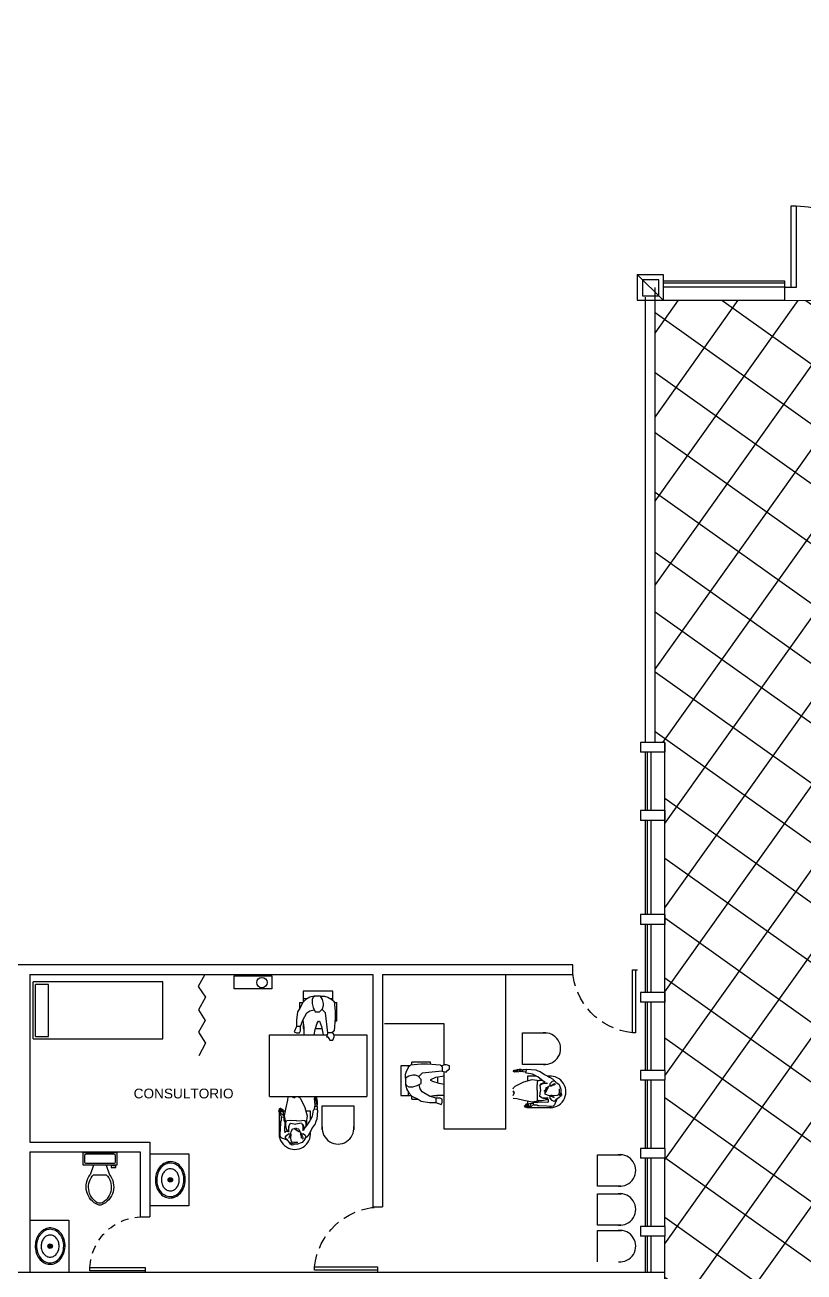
# Model space of a CAD drawing. Header units: millimetres. Extents: x -1615 to -538, y 177 to 397.
# Drawn here: x -788.5 to -776.51, y 246.13 to 265.32 of the extents above; entities that cross this region are included whole.
import ezdxf

# ---------------------------------------------------------------- set-up
doc = ezdxf.new("R2010")
doc.units = ezdxf.units.MM
doc.linetypes.add('HIDDEN2', pattern=[0.1875, 0.125, -0.0625])
doc.linetypes.add('OCULTA2', pattern=[0.3, 0.2, -0.1])
for name, color, linetype in [('AUX', 8, 'Continuous'), ('MOB', 7, 'Continuous'), ('MUEB', 251, 'Continuous'), ('MUEBLES', 9, 'Continuous'), ('MUROS', 1, 'Continuous'), ('VENT', 4, 'Continuous'), ('VENTANAS', 4, 'Continuous')]:
    doc.layers.add(name, color=color, linetype=linetype)
doc.layers.add('nom-esp', color=7, linetype='Continuous', lineweight=20)
doc.styles.get("Standard").update_dxf_attribs({"font": 'stylu.ttf'})

# ---------------------------------------------------------------- blocks, each defined once
blk = doc.blocks.new('A$C31F15ED4')
at = {"layer": 'VENT'}
blk.add_line((0, 0.03), (0, 0), dxfattribs=at)
blk.add_lwpolyline([(0, 0.03), (0.97, 0.03), (0.97, 0.08), (0, 0.08)], close=True, dxfattribs=at)
at = {"layer": 'VENT', "linetype": 'OCULTA2'}
blk.add_arc((-0.051, -0.025), 1.026, 5.8587, 87.1721, dxfattribs=at)
blk = doc.blocks.new('Sink - Oval top')
for p, q in [((-1, 0), (1, 0)), ((0, 1), (0, -1))]:
    blk.add_line(p, q)
at = {"linetype": 'Continuous'}
for points in [[(-12.23, 0.39, 0.117634), (-11.46, -3.36, 0.104469), (-8.88, -6.8, 0.090016), (-5.08, -9.07, 0.08192), (-0.32, -10.02, 0.08192), (4.49, -9.38, 0.090016), (8.42, -7.36, 0.104469), (11.22, -4.09, 0.117634), (12.23, -0.39, 0.117634), (11.46, 3.36, 0.104469), (8.88, 6.8, 0.090016), (5.08, 9.07, 0.08192), (0.32, 10.02, 0.08192), (-4.49, 9.38, 0.090016), (-8.42, 7.36, 0.104469), (-11.22, 4.09, 0.117634)], [(-11.29, 0.16, 0.118622), (-10.52, -3.25, 0.104678), (-8.07, -6.36, 0.089562), (-4.54, -8.37, 0.081185), (-0.13, -9.15, 0.081185), (4.3, -8.49, 0.089562), (7.89, -6.58, 0.104678), (10.42, -3.55, 0.118622), (11.29, -0.16, 0.118622), (10.52, 3.25, 0.104678), (8.07, 6.36, 0.089562), (4.54, 8.37, 0.081185), (0.13, 9.15, 0.081185), (-4.3, 8.49, 0.089562), (-7.89, 6.58, 0.104678), (-10.42, 3.55, 0.118622)], [(-7.42, 0.08, 0.118283), (-6.91, -2.17, 0.104607), (-5.29, -4.21, 0.089718), (-2.97, -5.53, 0.081436), (-0.07, -6.04, 0.081436), (2.84, -5.59, 0.089718), (5.2, -4.33, 0.104607), (6.86, -2.32, 0.118283), (7.42, -0.08, 0.118283), (6.91, 2.17, 0.104607), (5.29, 4.21, 0.089718), (2.97, 5.53, 0.081436), (0.07, 6.04, 0.081436), (-2.84, 5.59, 0.089718), (-5.2, 4.33, 0.104607), (-6.86, 2.32, 0.118283)]]:
    blk.add_lwpolyline(points, format="xyb", close=True, dxfattribs=at)
for radius in [1.5, 1]:
    blk.add_circle((0, 0), radius)
blk = doc.blocks.new('Toilet - top')
for p, q in [((9.5, -6), (9.5, -2)), ((-10, -8.5), (-8, -8.5)), ((-10, -9.5), (-10, -8.5)), ((-7, -9.5), (-10, -9.5)), ((-8, -8.5), (-8, -8)), ((-7, -8), (-7, -9.5)), ((-4, -8), (-6, -14)), ((4, -14), (-4, -14)), ((4, -8), (6, -14))]:
    blk.add_line(p, q)
blk.add_lwpolyline([(10.5, -8), (10.5, 0), (-10.5, 0), (-10.5, -8)], close=True)
for points in [[(-9.5, -2), (-9.5, -6)], [(8.5, -1), (-8.5, -1)], [(-8.5, -7), (8.5, -7)]]:
    blk.add_lwpolyline(points)
for centre, radius, start, end in [((-8.62, -1.88), 0.884, 81.8699, 188.1301), ((-8.62, -6.12), 0.884, 171.8699, 278.1301), ((8.62, -1.88), 0.884, 351.8699, 98.1301), ((8.62, -6.12), 0.884, 261.8699, 8.1301), ((3.52, -21.58), 12.17, 141.46911, 247.97143), ((4.2, -21.82), 11.33, 136.36773, 238.94682), ((-3.52, -21.58), 12.17, 292.02843, 38.53071), ((-4.2, -21.82), 11.33, 301.05301, 43.63209), ((0, -27.88), 4, 245.73182, 294.26817), ((0, -29), 4, 254.86053, 285.13947)]:
    blk.add_arc(centre, radius, start, end)
blk = doc.blocks.new('A$C3FDD2C79')
at = {"layer": 'VENT'}
blk.add_line((0, 0.02), (0, 0), dxfattribs=at)
blk.add_lwpolyline([(0, 0.02), (0.85, 0.02), (0.85, 0.07), (0, 0.07)], close=True, dxfattribs=at)
at = {"layer": 'VENT', "linetype": 'HIDDEN2'}
blk.add_arc((0.035, 0.036), 0.815, 2.3785, 92.4407, dxfattribs=at)

msp = doc.modelspace()

# ---------------------------------------------------------------- hatches: boundary and pattern name
at = {"layer": 'AUX'}
h = msp.add_hatch(dxfattribs=at)
h.set_pattern_fill('ANSI37', color=256, scale=6, angle=9.5487, style=0)
h.set_pattern_definition([(54.54865, (-1265.6691, 29.3577), (-0.6109562, 0.4350086), []), (144.54865, (-1265.6691, 29.3577), (-0.4350086, -0.6109562), [])])
h.paths.add_polyline_path([(-772.297, 257.78), (-772.297, 261.08), (-773.955, 261.08), (-776.808, 261.081), (-778.672, 261.081), (-778.797, 261.081), (-778.797, 254.28), (-778.647, 254.28), (-778.647, 254.13), (-778.647, 253.23), (-778.647, 253.08), (-778.647, 251.63), (-778.647, 251.48), (-778.647, 249.23), (-778.647, 249.08), (-778.647, 248.03), (-778.647, 247.88), (-778.647, 246.83), (-778.647, 246.68), (-778.647, 246.13), (-778.647, 245.98), (-778.797, 245.98), (-778.797, 241.928, -0.496821), (-785.148, 237.114), (-769.626, 232.757, 0.496821), (-767.086, 234.683), (-767.086, 253.205), (-767.718, 253.205, -0.414428)])
h.paths.add_polyline_path([(-775.605, 246.401), (-769.467, 246.401), (-769.467, 247.352), (-775.605, 247.352)], flags=24)
at = {"layer": 'MOB'}
h = msp.add_hatch(dxfattribs=at)
h.set_pattern_fill('AR-SAND', color=3, scale=0.03, style=0)
h.set_pattern_definition([(37.5, (-1402.8785, 253.7085), (-0.048001, 1.4682397), [0, -1.15824, 0, -1.2954, 0, -1.23825]), (7.5, (-1402.8785, 253.7085), (1.34857, 2.1504753), [0, -0.62484, 0, -1.04394, 0, -0.40005]), (327.5, (-1403.8158, 253.7085), (2.372977, 0.0043116), [0, -0.381, 0, -1.3716, 0, -1.7907]), (317.5, (-1403.8158, 253.7085), (2.2906694, 0.668788), [0, -0.1905, 0, -0.89916, 0, -1.0287])])
h.paths.add_polyline_path([(-758.837, 347.215), (-812.758, 335.518), (-812.758, 334.673), (-803.9, 334.673), (-803.9, 329.947), (-799.313, 325.307), (-782.89, 325.307), (-782.89, 328.837), (-770.72, 328.837), (-770.72, 325.456), (-758.098, 325.456), (-758.098, 303.87), (-760.597, 303.87), (-760.597, 297.006), (-760.508, 297.006), (-760.508, 296.905), (-758.397, 296.905), (-758.397, 296.975), (-757.997, 296.975), (-757.997, 296.575), (-758.097, 296.575), (-758.097, 283.471), (-757.975, 283.471), (-757.975, 283.071), (-758.375, 283.071), (-758.375, 283.155), (-760.375, 283.155), (-760.375, 283.044), (-760.597, 283.044), (-760.597, 279.854), (-760.455, 279.854), (-760.455, 279.705), (-746.972, 279.705), (-746.972, 272.855), (-749.274, 272.855), (-749.274, 265.205), (-745.307, 265.205), (-745.307, 253.28), (-736.306, 250.855), (-741.501, 261.951)])
h.paths.add_polyline_path([(-804.753, 325.526), (-813.904, 325.526), (-813.904, 323.04), (-804.753, 323.04, 1)])
h.paths.add_polyline_path([(-793.647, 300.355), (-811.904, 300.355, 0.414214), (-813.754, 298.505), (-813.754, 296.366, 0.414214), (-811.904, 294.516), (-809.75, 294.516), (-812.618, 297.384), (-810.638, 299.364), (-808.978, 297.704), (-806.998, 299.684), (-805.338, 298.024), (-803.678, 299.684), (-798.51, 294.516), (-796.147, 294.516), (-796.147, 296.613), (-796.208, 296.613), (-796.208, 297.013), (-795.808, 297.013), (-795.808, 296.905), (-793.688, 296.905), (-793.688, 297.074), (-793.647, 297.074)])
h.paths.add_polyline_path([(-803.388, 289.162), (-812.035, 289.162, 1), (-812.035, 285.962), (-803.388, 285.962, 1)])
h.paths.add_polyline_path([(-799.655, 280.258, 0.414214), (-800.005, 280.608), (-808.772, 280.608), (-808.772, 279.83), (-808.372, 279.83), (-808.372, 279.73), (-805.772, 279.73), (-805.772, 279.83), (-805.372, 279.83), (-805.372, 279.73), (-802.772, 279.73), (-802.772, 279.83), (-802.372, 279.83), (-802.372, 279.73), (-799.772, 279.73), (-799.772, 279.83), (-799.655, 279.83)], flags=17)
h.paths.add_polyline_path([(-808.722, 254.706), (-812.247, 254.706), (-812.247, 274.904), (-810.647, 274.904), (-810.647, 280.608), (-810.904, 280.608, 0.414214), (-813.754, 277.758), (-813.754, 253.219, 0.315329), (-806.85, 243.36), (-785.107, 237.258, 0.496821), (-778.947, 241.928), (-778.947, 245.98), (-808.722, 245.98)])
h.paths.add_polyline_path([(-753.647, 257.705), (-763.747, 257.705), (-763.747, 261.081), (-765.147, 261.081), (-765.147, 257.78, -1), (-770.297, 257.78), (-770.297, 261.081), (-772.147, 261.08), (-772.147, 257.774, 0.413999), (-767.725, 253.355), (-753.647, 253.355)], flags=17)
h.paths.add_polyline_path([(-754.727, 229.822, 0.978274), (-755.051, 228.667), (-737.051, 223.615), (-736.65, 225.175)])
h = msp.add_hatch(dxfattribs=at)
h.set_pattern_fill('GRASS', color=3, scale=0.05, style=0)
h.set_pattern_definition([(90, (-1505.3727, 255.352), (-0.898025, 0.898025), [0.238125, -1.557925]), (45, (-1505.3727, 255.352), (-0.8980256, 0.8980256), [0.238125, -1.031875]), (135, (-1505.3727, 255.352), (-0.8980256, -0.8980256), [0.238125, -1.031875])])
h.paths.add_polyline_path([(-758.837, 347.215), (-812.758, 335.518), (-812.758, 334.673), (-803.9, 334.673), (-803.9, 329.947), (-799.313, 325.307), (-782.89, 325.307), (-782.89, 328.837), (-770.72, 328.837), (-770.72, 325.456), (-758.098, 325.456), (-758.098, 303.87), (-760.597, 303.87), (-760.597, 297.006), (-760.508, 297.006), (-760.508, 296.905), (-758.397, 296.905), (-758.397, 296.975), (-757.997, 296.975), (-757.997, 296.575), (-758.097, 296.575), (-758.097, 283.471), (-757.975, 283.471), (-757.975, 283.071), (-758.375, 283.071), (-758.375, 283.155), (-760.375, 283.155), (-760.375, 283.044), (-760.597, 283.044), (-760.597, 279.854), (-760.455, 279.854), (-760.455, 279.705), (-746.972, 279.705), (-746.972, 272.855), (-749.274, 272.855), (-749.274, 265.205), (-745.307, 265.205), (-745.307, 253.28), (-736.306, 250.855), (-741.501, 261.951)])
h.paths.add_polyline_path([(-804.753, 325.526), (-813.904, 325.526), (-813.904, 323.04), (-804.753, 323.04, 1)])
h.paths.add_polyline_path([(-793.647, 300.355), (-811.904, 300.355, 0.414214), (-813.754, 298.505), (-813.754, 296.366, 0.414214), (-811.904, 294.516), (-809.75, 294.516), (-812.618, 297.384), (-810.638, 299.364), (-808.978, 297.704), (-806.998, 299.684), (-805.338, 298.024), (-803.678, 299.684), (-798.51, 294.516), (-796.147, 294.516), (-796.147, 296.613), (-796.208, 296.613), (-796.208, 297.013), (-795.808, 297.013), (-795.808, 296.905), (-793.688, 296.905), (-793.688, 297.074), (-793.647, 297.074)])
h.paths.add_polyline_path([(-803.388, 289.162), (-812.035, 289.162, 1), (-812.035, 285.962), (-803.388, 285.962, 1)])
h.paths.add_polyline_path([(-799.655, 280.258, 0.414214), (-800.005, 280.608), (-808.772, 280.608), (-808.772, 279.83), (-808.372, 279.83), (-808.372, 279.73), (-805.772, 279.73), (-805.772, 279.83), (-805.372, 279.83), (-805.372, 279.73), (-802.772, 279.73), (-802.772, 279.83), (-802.372, 279.83), (-802.372, 279.73), (-799.772, 279.73), (-799.772, 279.83), (-799.655, 279.83)], flags=17)
h.paths.add_polyline_path([(-808.722, 254.706), (-812.247, 254.706), (-812.247, 274.904), (-810.647, 274.904), (-810.647, 280.608), (-810.904, 280.608, 0.414214), (-813.754, 277.758), (-813.754, 253.219, 0.315329), (-806.85, 243.36), (-785.107, 237.258, 0.496821), (-778.947, 241.928), (-778.947, 245.98), (-808.722, 245.98)])
h.paths.add_polyline_path([(-753.647, 257.705), (-763.747, 257.705), (-763.747, 261.081), (-765.147, 261.081), (-765.147, 257.78, -1), (-770.297, 257.78), (-770.297, 261.081), (-772.147, 261.08), (-772.147, 257.774, 0.413999), (-767.725, 253.355), (-753.647, 253.355)], flags=17)
h.paths.add_polyline_path([(-754.727, 229.822, 0.978274), (-755.051, 228.667), (-737.051, 223.615), (-736.65, 225.175)])

# ---------------------------------------------------------------- linework, layer by layer
at = {"layer": 'AUX'}
msp.add_line((-776.808, 261.081), (-773.955, 261.08), dxfattribs=at)
msp.add_lwpolyline([(-776.625, 262.533), (-776.625, 261.28), (-776.703, 261.28), (-776.703, 262.533), (-776.625, 262.533, -0.414214), (-775.372, 261.28, -0.414214)], format="xyb", dxfattribs=at)
at = {"layer": 'MUEB'}
for p, q in [((-785.726, 250.706), (-785.829, 250.526)), ((-781.093, 248.327), (-781.093, 250.706)), ((-786.372, 250.597), (-788.372, 250.597)), ((-788.372, 249.717), (-788.372, 250.597)), ((-788.133, 250.554), (-788.333, 250.554)), ((-788.333, 249.754), (-788.333, 250.554)), ((-788.133, 249.754), (-788.133, 250.554)), ((-786.372, 249.717), (-786.372, 250.597)), ((-785.829, 250.526), (-785.72, 250.358)), ((-783.756, 250.45), (-784.213, 250.45)), ((-784.213, 250.45), (-784.213, 250.287)), ((-783.756, 250.31), (-783.756, 250.45)), ((-785.72, 250.358), (-785.823, 250.165)), ((-784.27, 250.279), (-784.221, 250.279)), ((-784.27, 250.279), (-784.27, 250.182)), ((-784.222, 250.278), (-784.27, 250.182)), ((-784.174, 250.326), (-784.222, 250.278)), ((-784.154, 250.336), (-784.213, 250.336)), ((-784.11, 250.358), (-784.174, 250.326)), ((-784.045, 250.374), (-784.11, 250.358)), ((-784.061, 250.358), (-784.077, 250.326)), ((-784.077, 250.326), (-784.077, 250.262)), ((-784.077, 250.262), (-784.061, 250.198)), ((-784.029, 250.374), (-784.061, 250.358)), ((-783.949, 250.374), (-784.045, 250.374)), ((-783.917, 250.326), (-783.949, 250.374)), ((-783.949, 250.374), (-783.885, 250.374)), ((-783.901, 250.262), (-783.917, 250.326)), ((-783.917, 250.182), (-783.901, 250.23)), ((-783.901, 250.23), (-783.901, 250.262)), ((-783.885, 250.374), (-783.837, 250.358)), ((-783.837, 250.358), (-783.772, 250.326)), ((-783.756, 250.336), (-783.792, 250.336)), ((-783.772, 250.326), (-783.74, 250.294)), ((-783.74, 250.294), (-783.724, 250.142)), ((-783.739, 250.279), (-783.699, 250.279)), ((-783.699, 249.994), (-783.699, 250.279)), ((-785.823, 250.165), (-785.723, 250.001)), ((-784.302, 250.133), (-784.318, 250.005)), ((-784.27, 250.182), (-784.302, 250.133)), ((-784.222, 250.005), (-784.158, 250.117)), ((-784.158, 250.117), (-784.11, 250.149)), ((-784.11, 250.149), (-784.045, 250.165)), ((-784.061, 250.198), (-784.029, 250.133)), ((-784.029, 250.133), (-783.965, 250.133)), ((-783.965, 250.133), (-783.917, 250.182)), ((-783.869, 250.117), (-783.917, 250.165)), ((-783.837, 249.812), (-783.869, 250.117)), ((-783.724, 250.037), (-783.74, 249.844)), ((-783.724, 250.142), (-783.724, 250.037)), ((-785.723, 250.001), (-785.827, 249.82)), ((-784.318, 249.909), (-784.351, 249.828)), ((-784.318, 250.005), (-784.318, 249.909)), ((-784.254, 249.909), (-784.318, 249.909)), ((-784.27, 249.812), (-784.254, 249.844)), ((-784.254, 249.909), (-784.222, 250.005)), ((-784.254, 249.844), (-784.254, 249.909)), ((-784.226, 249.994), (-784.22, 249.994)), ((-784.222, 250.005), (-784.206, 249.892)), ((-784.213, 249.941), (-784.213, 249.879)), ((-784.213, 249.879), (-784.206, 249.879)), ((-784.206, 249.892), (-784.206, 249.78)), ((-784.045, 249.78), (-784.029, 249.86)), ((-784.029, 249.86), (-783.997, 249.957)), ((-784.023, 249.879), (-783.928, 249.879)), ((-783.997, 249.957), (-783.981, 249.989)), ((-783.981, 249.989), (-783.965, 249.989)), ((-783.965, 249.989), (-783.933, 249.909)), ((-783.933, 249.909), (-783.909, 249.779)), ((-783.74, 249.844), (-783.772, 249.812)), ((-783.728, 249.994), (-783.699, 249.994)), ((-782.043, 249.948), (-782.964, 249.948)), ((-782.043, 249.32), (-782.043, 249.948)), ((-788.372, 249.717), (-786.372, 249.717)), ((-788.333, 249.754), (-788.133, 249.754)), ((-785.827, 249.82), (-785.717, 249.653)), ((-785.717, 249.653), (-785.82, 249.459)), ((-784.733, 248.829), (-784.733, 249.779)), ((-784.733, 249.779), (-783.845, 249.779)), ((-784.351, 249.828), (-784.318, 249.812)), ((-784.318, 249.812), (-784.27, 249.812)), ((-784.046, 249.779), (-784.045, 249.78)), ((-783.837, 249.812), (-783.853, 249.748)), ((-783.853, 249.748), (-783.837, 249.748)), ((-783.772, 249.812), (-783.837, 249.812)), ((-783.837, 249.748), (-783.804, 249.7)), ((-783.804, 249.7), (-783.756, 249.7)), ((-783.756, 249.812), (-783.756, 249.828)), ((-783.74, 249.78), (-783.756, 249.812)), ((-783.756, 249.7), (-783.74, 249.748)), ((-783.74, 249.748), (-783.74, 249.78)), ((-783.74, 249.779), (-783.236, 249.779)), ((-783.236, 249.779), (-783.236, 248.829)), ((-780.841, 249.809), (-780.47, 249.809)), ((-780.841, 249.326), (-780.841, 249.809)), ((-782.714, 249.304), (-782.714, 248.847)), ((-782.573, 249.304), (-782.714, 249.304)), ((-782.622, 249.223), (-782.589, 249.288)), ((-782.599, 249.304), (-782.599, 249.268)), ((-782.589, 249.288), (-782.557, 249.32)), ((-782.557, 249.32), (-782.405, 249.336)), ((-782.542, 249.321), (-782.542, 249.361)), ((-782.257, 249.361), (-782.542, 249.361)), ((-782.405, 249.336), (-782.3, 249.336)), ((-782.3, 249.336), (-782.107, 249.32)), ((-782.257, 249.332), (-782.257, 249.361)), ((-782.107, 249.32), (-782.075, 249.288)), ((-782.075, 249.304), (-782.091, 249.304)), ((-782.043, 249.32), (-782.075, 249.304)), ((-782.075, 249.288), (-782.075, 249.223)), ((-782.011, 249.32), (-782.043, 249.32)), ((-781.963, 249.304), (-782.011, 249.32)), ((-782.011, 249.223), (-781.963, 249.255)), ((-781.963, 249.255), (-781.963, 249.304)), ((-780.473, 249.326), (-780.841, 249.326)), ((-782.638, 249.175), (-782.622, 249.223)), ((-782.638, 249.111), (-782.638, 249.175)), ((-782.589, 249.143), (-782.638, 249.111)), ((-782.638, 249.111), (-782.638, 249.015)), ((-782.525, 249.159), (-782.589, 249.143)), ((-782.493, 249.159), (-782.525, 249.159)), ((-782.445, 249.143), (-782.493, 249.159)), ((-782.397, 249.095), (-782.445, 249.143)), ((-782.381, 249.191), (-782.429, 249.143)), ((-782.397, 249.03), (-782.397, 249.095)), ((-782.075, 249.223), (-782.381, 249.191)), ((-782.252, 249.095), (-782.172, 249.127)), ((-782.252, 249.079), (-782.252, 249.095)), ((-782.22, 249.063), (-782.252, 249.079)), ((-782.124, 249.03), (-782.22, 249.063)), ((-782.172, 249.127), (-782.043, 249.15)), ((-782.143, 249.037), (-782.143, 249.132)), ((-782.075, 249.223), (-782.011, 249.207)), ((-782.043, 248.327), (-782.043, 249.215)), ((-782.011, 249.207), (-782.011, 249.223)), ((-780.978, 249.228), (-780.97, 249.23)), ((-780.978, 249.224), (-780.978, 249.228)), ((-780.911, 249.225), (-780.978, 249.218)), ((-780.978, 249.218), (-780.978, 249.224)), ((-780.97, 249.237), (-780.926, 249.242)), ((-780.97, 249.232), (-780.97, 249.237)), ((-780.909, 249.234), (-780.97, 249.227)), ((-780.97, 249.227), (-780.97, 249.232)), ((-780.97, 249.218), (-780.97, 249.22)), ((-780.97, 249.212), (-780.97, 249.218)), ((-780.913, 249.218), (-780.97, 249.212)), ((-780.961, 249.207), (-780.961, 249.212)), ((-780.958, 249.204), (-780.961, 249.207)), ((-780.897, 249.211), (-780.958, 249.204)), ((-780.927, 249.241), (-780.92, 249.244)), ((-780.926, 249.235), (-780.927, 249.241)), ((-780.907, 249.234), (-780.926, 249.235)), ((-780.92, 249.244), (-780.889, 249.244)), ((-780.913, 249.244), (-780.892, 249.248)), ((-780.909, 249.234), (-780.909, 249.234)), ((-780.883, 249.234), (-780.907, 249.234)), ((-780.862, 249.215), (-780.897, 249.211)), ((-780.892, 249.248), (-780.867, 249.244)), ((-780.857, 249.244), (-780.889, 249.244)), ((-780.887, 249.244), (-780.857, 249.244)), ((-780.883, 249.234), (-780.862, 249.215)), ((-780.85, 249.214), (-780.862, 249.215)), ((-780.857, 249.244), (-780.847, 249.241)), ((-780.835, 249.217), (-780.85, 249.214)), ((-780.847, 249.241), (-780.833, 249.241)), ((-780.836, 249.212), (-780.833, 249.241)), ((-780.79, 249.207), (-780.836, 249.212)), ((-780.833, 249.241), (-780.833, 249.248)), ((-780.833, 249.248), (-780.785, 249.244)), ((-780.817, 249.057), (-780.688, 249.093)), ((-780.785, 249.244), (-780.79, 249.207)), ((-780.776, 249.191), (-780.79, 249.207)), ((-780.785, 249.244), (-780.772, 249.251)), ((-780.685, 249.174), (-780.776, 249.191)), ((-780.772, 249.251), (-780.636, 249.243)), ((-780.76, 249.144), (-780.76, 249.073)), ((-780.624, 249.144), (-780.76, 249.144)), ((-780.688, 249.093), (-780.584, 249.076)), ((-780.625, 249.145), (-780.685, 249.174)), ((-780.636, 249.243), (-780.602, 249.227)), ((-780.618, 249.137), (-780.625, 249.145)), ((-780.604, 249.134), (-780.618, 249.137)), ((-780.611, 249.063), (-780.615, 249.009)), ((-780.611, 249.08), (-780.537, 249.076)), ((-780.584, 249.076), (-780.611, 249.063)), ((-780.545, 249.09), (-780.604, 249.134)), ((-780.602, 249.227), (-780.583, 249.221)), ((-780.537, 249.076), (-780.584, 249.076)), ((-780.583, 249.221), (-780.567, 249.214)), ((-780.567, 249.214), (-780.5, 249.169)), ((-780.489, 249.044), (-780.545, 249.09)), ((-780.537, 249.076), (-780.523, 249.072)), ((-780.5, 249.169), (-780.448, 249.142)), ((-780.392, 249.144), (-780.452, 249.144)), ((-780.448, 249.142), (-780.422, 249.129)), ((-780.422, 249.129), (-780.375, 249.102)), ((-780.383, 249.063), (-780.411, 249.029)), ((-780.383, 249.063), (-780.38, 249.066)), ((-780.38, 249.066), (-780.356, 249.072)), ((-780.375, 249.102), (-780.338, 249.063)), ((-780.33, 249.059), (-780.356, 249.072)), ((-782.638, 249.03), (-782.622, 248.998)), ((-782.638, 249.015), (-782.622, 248.95)), ((-782.622, 248.998), (-782.589, 248.982)), ((-782.622, 248.95), (-782.589, 248.886)), ((-782.599, 248.906), (-782.599, 248.847)), ((-782.589, 248.982), (-782.525, 248.982)), ((-782.589, 248.886), (-782.541, 248.838)), ((-782.525, 248.982), (-782.461, 248.998)), ((-782.461, 248.998), (-782.397, 249.03)), ((-782.413, 248.95), (-782.429, 249.015)), ((-782.381, 248.902), (-782.413, 248.95)), ((-782.268, 248.838), (-782.381, 248.902)), ((-782.043, 249.015), (-782.124, 249.03)), ((-782.043, 249.014), (-782.043, 249.015)), ((-780.983, 248.951), (-780.977, 248.967)), ((-780.964, 248.895), (-780.983, 248.917)), ((-780.983, 248.898), (-780.972, 248.904)), ((-780.983, 248.844), (-780.964, 248.895)), ((-780.977, 248.967), (-780.953, 248.992)), ((-780.953, 248.992), (-780.817, 249.057)), ((-780.611, 248.93), (-780.615, 249.009)), ((-780.611, 248.93), (-780.615, 248.828)), ((-780.572, 249.006), (-780.53, 249.03)), ((-780.572, 249.006), (-780.56, 248.919)), ((-780.572, 248.833), (-780.56, 248.919)), ((-780.561, 249.012), (-780.555, 249.024)), ((-780.555, 249.024), (-780.53, 249.036)), ((-780.53, 249.036), (-780.497, 249.051)), ((-780.518, 249.03), (-780.53, 249.03)), ((-780.518, 249.03), (-780.466, 249.041)), ((-780.493, 249.03), (-780.518, 249.03)), ((-780.5, 248.922), (-780.485, 248.932)), ((-780.5, 248.913), (-780.5, 248.922)), ((-780.485, 248.906), (-780.5, 248.913)), ((-780.454, 249.03), (-780.493, 249.03)), ((-780.491, 248.892), (-780.466, 248.932)), ((-780.471, 248.922), (-780.491, 248.892)), ((-780.488, 248.865), (-780.491, 248.892)), ((-780.48, 248.963), (-780.485, 248.932)), ((-780.485, 248.902), (-780.485, 248.906)), ((-780.485, 248.902), (-780.485, 248.906)), ((-780.485, 248.902), (-780.485, 248.902)), ((-780.48, 248.963), (-780.47, 248.97)), ((-780.471, 248.922), (-780.438, 248.976)), ((-780.471, 248.922), (-780.466, 248.932)), ((-780.47, 248.97), (-780.456, 248.976)), ((-780.466, 248.932), (-780.448, 248.969)), ((-780.456, 248.976), (-780.448, 248.977)), ((-780.448, 248.969), (-780.447, 248.982)), ((-780.447, 248.982), (-780.436, 248.989)), ((-780.436, 248.989), (-780.421, 248.993)), ((-780.411, 248.993), (-780.421, 248.993)), ((-780.411, 248.997), (-780.411, 249.029)), ((-780.411, 248.993), (-780.406, 248.999)), ((-780.403, 248.992), (-780.411, 248.993)), ((-780.406, 248.999), (-780.387, 249.006)), ((-780.403, 248.992), (-780.381, 248.999)), ((-780.387, 249.006), (-780.366, 249.019)), ((-780.369, 249.003), (-780.381, 248.999)), ((-780.346, 249.006), (-780.369, 249.003)), ((-780.366, 249.019), (-780.344, 249.029)), ((-780.333, 249.017), (-780.344, 249.029)), ((-780.327, 249.054), (-780.33, 249.059)), ((-780.327, 249.054), (-780.276, 249.017)), ((-780.277, 248.885), (-780.285, 248.855)), ((-780.277, 248.95), (-780.277, 248.885)), ((-780.276, 249.017), (-780.27, 248.999)), ((-780.27, 248.999), (-780.25, 248.943)), ((-780.25, 248.892), (-780.27, 248.836)), ((-780.25, 248.943), (-780.25, 248.892)), ((-780.25, 248.889), (-780.243, 248.88)), ((-780.243, 248.88), (-780.238, 248.859)), ((-784.733, 248.829), (-783.236, 248.829)), ((-784.477, 248.664), (-784.452, 248.774)), ((-784.452, 248.774), (-784.447, 248.825)), ((-784.447, 248.825), (-784.439, 248.829)), ((-784.439, 248.829), (-784.439, 248.829)), ((-784.401, 248.829), (-784.35, 248.811)), ((-784.35, 248.811), (-784.328, 248.829)), ((-784.347, 248.829), (-784.341, 248.819)), ((-784.294, 248.829), (-784.278, 248.823)), ((-784.278, 248.823), (-784.254, 248.799)), ((-784.254, 248.799), (-784.188, 248.664)), ((-784.041, 248.805), (-784.038, 248.808)), ((-784.034, 248.744), (-784.041, 248.805)), ((-784.038, 248.808), (-784.033, 248.808)), ((-784.038, 248.637), (-784.033, 248.682)), ((-784.03, 248.708), (-784.034, 248.744)), ((-784.033, 248.816), (-784.027, 248.816)), ((-784.027, 248.759), (-784.033, 248.816)), ((-784.033, 248.682), (-784.004, 248.68)), ((-784.031, 248.697), (-784.03, 248.708)), ((-784.028, 248.681), (-784.031, 248.697)), ((-784.011, 248.729), (-784.03, 248.708)), ((-784.027, 248.825), (-784.021, 248.825)), ((-784.02, 248.758), (-784.027, 248.825)), ((-784.027, 248.816), (-784.026, 248.816)), ((-784.021, 248.825), (-784.017, 248.825)), ((-784.019, 248.816), (-784.013, 248.816)), ((-784.011, 248.755), (-784.019, 248.816)), ((-784.017, 248.825), (-784.016, 248.816)), ((-784.013, 248.816), (-784.009, 248.816)), ((-784.011, 248.754), (-784.01, 248.772)), ((-784.011, 248.755), (-784.011, 248.755)), ((-784.011, 248.729), (-784.011, 248.754)), ((-784.01, 248.772), (-784.004, 248.774)), ((-784.009, 248.816), (-784.003, 248.772)), ((-784.004, 248.774), (-784.001, 248.766)), ((-784.001, 248.704), (-784.004, 248.694)), ((-784.004, 248.694), (-784.004, 248.68)), ((-784.004, 248.68), (-783.997, 248.679)), ((-784.001, 248.766), (-784.001, 248.735)), ((-784.001, 248.759), (-783.997, 248.738)), ((-783.997, 248.738), (-784.001, 248.714)), ((-784.001, 248.704), (-784.001, 248.735)), ((-784.001, 248.734), (-784.001, 248.704)), ((-783.997, 248.679), (-784.001, 248.631)), ((-783.92, 248.32), (-783.92, 248.688)), ((-783.92, 248.688), (-783.436, 248.688)), ((-783.436, 248.688), (-783.436, 248.316)), ((-782.714, 248.847), (-782.55, 248.847)), ((-782.542, 248.79), (-782.542, 248.839)), ((-782.542, 248.79), (-782.445, 248.79)), ((-782.541, 248.838), (-782.445, 248.79)), ((-782.445, 248.79), (-782.397, 248.757)), ((-782.397, 248.757), (-782.268, 248.741)), ((-782.268, 248.838), (-782.156, 248.854)), ((-782.172, 248.806), (-782.268, 248.838)), ((-782.268, 248.741), (-782.172, 248.741)), ((-782.257, 248.834), (-782.257, 248.839)), ((-782.205, 248.847), (-782.143, 248.847)), ((-782.107, 248.806), (-782.172, 248.806)), ((-782.172, 248.806), (-782.172, 248.741)), ((-782.172, 248.741), (-782.091, 248.709)), ((-782.156, 248.854), (-782.043, 248.854)), ((-782.143, 248.847), (-782.143, 248.854)), ((-782.075, 248.79), (-782.107, 248.806)), ((-782.091, 248.709), (-782.075, 248.741)), ((-782.075, 248.741), (-782.075, 248.79)), ((-780.978, 248.798), (-780.983, 248.806)), ((-780.983, 248.806), (-780.983, 248.806)), ((-780.927, 248.794), (-780.978, 248.798)), ((-780.817, 248.768), (-780.927, 248.794)), ((-780.688, 248.744), (-780.817, 248.768)), ((-780.806, 248.685), (-780.743, 248.698)), ((-780.806, 248.68), (-780.806, 248.685)), ((-780.802, 248.677), (-780.806, 248.68)), ((-780.772, 248.68), (-780.802, 248.677)), ((-780.8, 248.674), (-780.743, 248.685)), ((-780.796, 248.7), (-780.742, 248.709)), ((-780.796, 248.694), (-780.796, 248.7)), ((-780.793, 248.69), (-780.796, 248.694)), ((-780.775, 248.692), (-780.793, 248.69)), ((-780.788, 248.709), (-780.783, 248.717)), ((-780.783, 248.707), (-780.788, 248.709)), ((-780.783, 248.717), (-780.729, 248.724)), ((-780.759, 248.707), (-780.783, 248.707)), ((-780.76, 248.757), (-780.76, 248.72)), ((-780.76, 248.707), (-780.76, 248.706)), ((-780.729, 248.724), (-780.698, 248.727)), ((-780.728, 248.681), (-780.698, 248.727)), ((-780.689, 248.692), (-780.705, 248.677)), ((-780.698, 248.727), (-780.692, 248.728)), ((-780.692, 248.728), (-780.669, 248.731)), ((-780.666, 248.701), (-780.689, 248.692)), ((-780.584, 248.762), (-780.688, 248.744)), ((-780.609, 248.739), (-780.669, 248.738)), ((-780.667, 248.698), (-780.669, 248.738)), ((-780.614, 248.7), (-780.667, 248.698)), ((-780.615, 248.828), (-780.611, 248.774)), ((-780.602, 248.688), (-780.614, 248.7)), ((-780.584, 248.762), (-780.611, 248.774)), ((-780.537, 248.762), (-780.611, 248.758)), ((-780.609, 248.739), (-780.588, 248.747)), ((-780.463, 248.681), (-780.602, 248.688)), ((-780.589, 248.687), (-780.602, 248.688)), ((-780.588, 248.747), (-780.461, 248.744)), ((-780.537, 248.762), (-780.584, 248.762)), ((-780.53, 248.808), (-780.572, 248.833)), ((-780.468, 248.781), (-780.537, 248.762)), ((-780.518, 248.808), (-780.53, 248.808)), ((-780.493, 248.808), (-780.518, 248.808)), ((-780.518, 248.808), (-780.45, 248.794)), ((-780.448, 248.808), (-780.493, 248.808)), ((-780.453, 248.851), (-780.488, 248.865)), ((-780.448, 248.791), (-780.468, 248.781)), ((-780.425, 248.676), (-780.463, 248.681)), ((-780.461, 248.744), (-780.44, 248.751)), ((-780.441, 248.846), (-780.453, 248.851)), ((-780.453, 248.802), (-780.443, 248.815)), ((-780.446, 248.786), (-780.453, 248.802)), ((-780.446, 248.786), (-780.443, 248.765)), ((-780.441, 248.754), (-780.443, 248.765)), ((-780.421, 248.843), (-780.441, 248.846)), ((-780.436, 248.742), (-780.441, 248.754)), ((-780.411, 248.843), (-780.421, 248.843)), ((-780.41, 248.839), (-780.421, 248.843)), ((-780.403, 248.846), (-780.411, 248.843)), ((-780.411, 248.806), (-780.411, 248.839)), ((-780.383, 248.772), (-780.411, 248.806)), ((-780.406, 248.839), (-780.41, 248.839)), ((-780.387, 248.836), (-780.406, 248.839)), ((-780.381, 248.846), (-780.403, 248.846)), ((-780.366, 248.821), (-780.403, 248.836)), ((-780.367, 248.684), (-780.397, 248.677)), ((-780.38, 248.769), (-780.383, 248.772)), ((-780.369, 248.841), (-780.381, 248.846)), ((-780.354, 248.755), (-780.38, 248.769)), ((-780.346, 248.839), (-780.369, 248.841)), ((-780.345, 248.702), (-780.367, 248.684)), ((-780.344, 248.811), (-780.366, 248.821)), ((-780.33, 248.776), (-780.354, 248.755)), ((-780.306, 248.848), (-780.346, 248.839)), ((-780.312, 248.791), (-780.345, 248.702)), ((-780.327, 248.781), (-780.33, 248.776)), ((-780.276, 248.818), (-780.327, 248.781)), ((-780.312, 248.794), (-780.312, 248.791)), ((-780.285, 248.855), (-780.306, 248.848)), ((-780.252, 248.835), (-780.276, 248.818)), ((-780.238, 248.859), (-780.252, 248.835)), ((-784.588, 248.61), (-784.587, 248.615)), ((-784.578, 248.581), (-784.588, 248.61)), ((-784.587, 248.615), (-784.583, 248.618)), ((-784.585, 248.6), (-784.585, 248.234)), ((-784.583, 248.618), (-784.574, 248.6)), ((-784.581, 248.644), (-784.577, 248.647)), ((-784.574, 248.601), (-784.581, 248.644)), ((-784.568, 248.551), (-784.578, 248.581)), ((-784.577, 248.647), (-784.571, 248.647)), ((-784.575, 248.606), (-784.577, 248.606)), ((-784.574, 248.6), (-784.567, 248.58)), ((-784.571, 248.647), (-784.56, 248.59)), ((-784.568, 248.648), (-784.566, 248.652)), ((-784.566, 248.618), (-784.568, 248.648)), ((-784.553, 248.536), (-784.568, 248.551)), ((-784.566, 248.652), (-784.56, 248.652)), ((-784.564, 248.574), (-784.519, 248.544)), ((-784.56, 248.652), (-784.547, 248.59)), ((-784.556, 248.64), (-784.551, 248.642)), ((-784.553, 248.621), (-784.556, 248.64)), ((-784.544, 248.513), (-784.553, 248.536)), ((-784.551, 248.642), (-784.546, 248.642)), ((-784.547, 248.513), (-784.507, 248.516)), ((-784.546, 248.46), (-784.547, 248.513)), ((-784.546, 248.642), (-784.536, 248.588)), ((-784.539, 248.63), (-784.536, 248.634)), ((-784.539, 248.605), (-784.539, 248.63)), ((-784.539, 248.606), (-784.539, 248.606)), ((-784.536, 248.634), (-784.529, 248.63)), ((-784.529, 248.63), (-784.521, 248.575)), ((-784.488, 248.606), (-784.525, 248.606)), ((-784.521, 248.575), (-784.519, 248.544)), ((-784.519, 248.544), (-784.517, 248.538)), ((-784.517, 248.538), (-784.514, 248.516)), ((-784.506, 248.456), (-784.507, 248.516)), ((-784.502, 248.534), (-784.477, 248.664)), ((-784.483, 248.43), (-784.502, 248.534)), ((-784.188, 248.664), (-784.152, 248.534)), ((-784.101, 248.606), (-784.172, 248.606)), ((-784.152, 248.534), (-784.17, 248.43)), ((-784.101, 248.47), (-784.101, 248.606)), ((-784.1, 248.471), (-784.071, 248.531)), ((-784.071, 248.531), (-784.054, 248.623)), ((-784.054, 248.623), (-784.038, 248.637)), ((-784.001, 248.631), (-784.038, 248.637)), ((-783.994, 248.618), (-784.002, 248.482)), ((-784.001, 248.631), (-783.994, 248.618)), ((-780.8, 248.668), (-780.8, 248.674)), ((-780.797, 248.664), (-780.8, 248.668)), ((-780.755, 248.671), (-780.797, 248.664)), ((-780.772, 248.662), (-780.753, 248.671)), ((-780.769, 248.658), (-780.772, 248.662)), ((-780.763, 248.657), (-780.769, 248.658)), ((-780.735, 248.667), (-780.763, 248.657)), ((-780.76, 248.67), (-780.76, 248.668)), ((-780.753, 248.671), (-780.733, 248.678)), ((-780.753, 248.66), (-780.388, 248.66)), ((-780.705, 248.677), (-780.735, 248.667)), ((-780.397, 248.677), (-780.425, 248.676)), ((-784.569, 248.271), (-784.564, 248.309)), ((-784.564, 248.309), (-784.557, 248.449)), ((-784.558, 248.436), (-784.557, 248.449)), ((-784.557, 248.449), (-784.546, 248.46)), ((-784.506, 248.456), (-784.499, 248.434)), ((-784.499, 248.434), (-784.502, 248.308)), ((-784.502, 248.308), (-784.494, 248.286)), ((-784.483, 248.383), (-784.487, 248.457)), ((-784.483, 248.43), (-784.472, 248.457)), ((-784.483, 248.383), (-784.483, 248.43)), ((-784.464, 248.315), (-784.483, 248.383)), ((-784.417, 248.462), (-784.472, 248.457)), ((-784.454, 248.294), (-784.464, 248.315)), ((-784.459, 248.292), (-784.443, 248.299)), ((-784.437, 248.365), (-784.452, 248.296)), ((-784.443, 248.299), (-784.43, 248.289)), ((-784.437, 248.376), (-784.412, 248.419)), ((-784.437, 248.365), (-784.437, 248.376)), ((-784.437, 248.339), (-784.437, 248.365)), ((-784.437, 248.295), (-784.437, 248.339)), ((-784.315, 248.457), (-784.417, 248.462)), ((-784.412, 248.419), (-784.326, 248.406)), ((-784.399, 248.288), (-784.395, 248.299)), ((-784.395, 248.299), (-784.38, 248.335)), ((-784.38, 248.335), (-784.353, 248.338)), ((-784.353, 248.338), (-784.313, 248.312)), ((-784.323, 248.318), (-784.353, 248.338)), ((-784.343, 248.332), (-784.339, 248.332)), ((-784.343, 248.332), (-784.339, 248.332)), ((-784.343, 248.332), (-784.343, 248.332)), ((-784.339, 248.332), (-784.332, 248.346)), ((-784.332, 248.346), (-784.323, 248.346)), ((-784.239, 248.419), (-784.326, 248.406)), ((-784.323, 248.346), (-784.313, 248.332)), ((-784.323, 248.318), (-784.313, 248.312)), ((-784.323, 248.318), (-784.269, 248.285)), ((-784.315, 248.457), (-784.237, 248.462)), ((-784.282, 248.326), (-784.313, 248.332)), ((-784.313, 248.312), (-784.276, 248.295)), ((-784.282, 248.326), (-784.275, 248.316)), ((-784.275, 248.316), (-784.269, 248.302)), ((-784.269, 248.302), (-784.268, 248.294)), ((-784.239, 248.419), (-784.215, 248.376)), ((-784.182, 248.457), (-784.237, 248.462)), ((-784.234, 248.407), (-784.221, 248.402)), ((-784.221, 248.402), (-784.209, 248.376)), ((-784.215, 248.365), (-784.215, 248.376)), ((-784.215, 248.339), (-784.215, 248.365)), ((-784.215, 248.365), (-784.204, 248.312)), ((-784.215, 248.301), (-784.215, 248.339)), ((-784.209, 248.376), (-784.195, 248.343)), ((-784.201, 248.335), (-784.155, 248.392)), ((-784.17, 248.43), (-784.182, 248.457)), ((-784.17, 248.383), (-784.173, 248.37)), ((-784.165, 248.457), (-784.17, 248.383)), ((-784.17, 248.383), (-784.17, 248.43)), ((-784.155, 248.392), (-784.111, 248.45)), ((-784.111, 248.45), (-784.108, 248.464)), ((-784.108, 248.464), (-784.1, 248.471)), ((-784.076, 248.347), (-784.103, 248.295)), ((-784.101, 248.238), (-784.101, 248.298)), ((-784.031, 248.413), (-784.076, 248.347)), ((-784.024, 248.429), (-784.031, 248.413)), ((-784.019, 248.449), (-784.024, 248.429)), ((-784.002, 248.482), (-784.019, 248.449)), ((-781.093, 248.327), (-782.043, 248.327)), ((-784.568, 248.243), (-784.569, 248.271)), ((-784.561, 248.213), (-784.568, 248.243)), ((-784.543, 248.191), (-784.561, 248.213)), ((-784.454, 248.159), (-784.543, 248.191)), ((-784.503, 248.282), (-784.492, 248.288)), ((-784.492, 248.288), (-784.481, 248.29)), ((-784.49, 248.201), (-784.476, 248.226)), ((-784.469, 248.177), (-784.49, 248.201)), ((-784.459, 248.292), (-784.481, 248.29)), ((-784.476, 248.226), (-784.473, 248.229)), ((-784.473, 248.229), (-784.439, 248.258)), ((-784.464, 248.174), (-784.469, 248.177)), ((-784.427, 248.122), (-784.464, 248.174)), ((-784.451, 248.159), (-784.454, 248.159)), ((-784.439, 248.258), (-784.406, 248.258)), ((-784.435, 248.191), (-784.425, 248.212)), ((-784.41, 248.098), (-784.427, 248.122)), ((-784.425, 248.212), (-784.409, 248.249)), ((-784.409, 248.234), (-784.406, 248.252)), ((-784.353, 248.097), (-784.409, 248.117)), ((-784.406, 248.256), (-784.402, 248.268)), ((-784.406, 248.252), (-784.406, 248.256)), ((-784.406, 248.192), (-784.405, 248.215)), ((-784.397, 248.152), (-784.406, 248.192)), ((-784.405, 248.215), (-784.399, 248.228)), ((-784.402, 248.268), (-784.399, 248.288)), ((-784.402, 248.258), (-784.402, 248.268)), ((-784.399, 248.249), (-784.402, 248.258)), ((-784.399, 248.228), (-784.399, 248.249)), ((-784.39, 248.131), (-784.397, 248.152)), ((-784.36, 248.124), (-784.39, 248.131)), ((-784.295, 248.124), (-784.36, 248.124)), ((-784.246, 248.117), (-784.302, 248.097)), ((-784.276, 248.295), (-784.264, 248.293)), ((-784.264, 248.293), (-784.256, 248.282)), ((-784.256, 248.282), (-784.252, 248.268)), ((-784.254, 248.249), (-784.252, 248.258)), ((-784.254, 248.249), (-784.246, 248.228)), ((-784.252, 248.258), (-784.252, 248.268)), ((-784.252, 248.258), (-784.246, 248.252)), ((-784.248, 248.258), (-784.217, 248.258)), ((-784.246, 248.252), (-784.239, 248.234)), ((-784.242, 248.215), (-784.246, 248.228)), ((-784.228, 248.122), (-784.246, 248.117)), ((-784.239, 248.192), (-784.242, 248.215)), ((-784.239, 248.234), (-784.227, 248.212)), ((-784.228, 248.179), (-784.217, 248.191)), ((-784.191, 248.174), (-784.228, 248.122)), ((-784.227, 248.212), (-784.217, 248.191)), ((-784.182, 248.229), (-784.217, 248.258)), ((-784.191, 248.174), (-784.187, 248.177)), ((-784.187, 248.177), (-784.173, 248.202)), ((-784.182, 248.229), (-784.18, 248.226)), ((-784.143, 248.222), (-784.182, 248.184)), ((-784.18, 248.226), (-784.173, 248.202)), ((-784.116, 248.268), (-784.143, 248.222)), ((-784.103, 248.295), (-784.116, 248.268)), ((-786.572, 247.95), (-785.972, 247.95)), ((-785.972, 247.95), (-785.972, 247.15)), ((-784.386, 248.084), (-784.41, 248.098)), ((-784.365, 248.09), (-784.386, 248.084)), ((-784.356, 248.097), (-784.365, 248.09)), ((-784.302, 248.097), (-784.353, 248.097)), ((-779.686, 247.935), (-779.314, 247.935)), ((-779.686, 247.452), (-779.686, 247.935)), ((-779.318, 247.452), (-779.686, 247.452)), ((-779.686, 247.336), (-779.314, 247.336)), ((-779.686, 246.852), (-779.686, 247.336)), ((-785.972, 247.15), (-786.572, 247.15)), ((-788.422, 246.93), (-787.822, 246.93)), ((-787.822, 246.93), (-787.822, 246.13)), ((-779.318, 246.852), (-779.686, 246.852)), ((-779.686, 246.771), (-779.314, 246.771)), ((-779.686, 246.287), (-779.686, 246.771))]:
    msp.add_line(p, q, dxfattribs=at)
msp.add_lwpolyline([(-785.278, 250.687), (-784.695, 250.687), (-784.695, 250.489), (-785.278, 250.489)], close=True, dxfattribs=at)
msp.add_circle((-784.849, 250.583), 0.0797, dxfattribs=at)
for centre, radius, start, end in [((-783.982, 251.536), 1.622, 261.8264, 261.8621), ((-780.495, 249.568), 0.243, 264.8093, 96.0877), ((-780.414, 248.902), 0.243, 263.9123, 95.1907), ((-783.8, 249.078), 1.622, 351.8264, 351.8621), ((-783.678, 248.342), 0.243, 174.8093, 6.0877), ((-784.343, 248.26), 0.243, 173.9123, 5.1907), ((-779.34, 247.694), 0.243, 264.8093, 96.0877), ((-779.34, 247.094), 0.243, 264.8093, 96.0877), ((-779.34, 246.529), 0.243, 264.8093, 96.0877)]:
    msp.add_arc(centre, radius, start, end, dxfattribs=at)
at = {"layer": 'MUEBLES'}
msp.add_line((-776.703, 261.28), (-776.808, 261.28), dxfattribs=at)
at = {"layer": 'MUROS'}
for p, q in [((-779.072, 261.481), (-778.672, 261.481)), ((-779.072, 261.481), (-779.072, 261.081)), ((-779.072, 261.479), (-778.672, 261.081)), ((-778.672, 261.481), (-778.672, 261.081)), ((-778.797, 254.28), (-778.797, 261.28)), ((-779.072, 261.081), (-778.672, 261.081)), ((-778.947, 259.48), (-778.947, 261.13)), ((-778.947, 254.28), (-778.947, 261.081)), ((-779.022, 254.28), (-779.022, 254.13)), ((-778.647, 254.28), (-779.022, 254.28)), ((-778.647, 254.13), (-778.647, 254.28)), ((-778.647, 254.28), (-778.647, 254.13)), ((-778.647, 254.13), (-779.022, 254.13)), ((-779.022, 253.23), (-779.022, 253.08)), ((-778.647, 253.23), (-779.022, 253.23)), ((-778.647, 253.08), (-778.647, 253.23)), ((-778.647, 253.23), (-778.647, 253.08)), ((-778.647, 253.08), (-779.022, 253.08)), ((-779.022, 251.63), (-779.022, 251.48)), ((-778.647, 251.63), (-779.022, 251.63)), ((-778.647, 251.48), (-778.647, 251.63)), ((-778.647, 251.63), (-778.647, 251.48)), ((-778.647, 251.48), (-779.022, 251.48)), ((-780.062, 250.856), (-797.503, 250.856)), ((-780.062, 250.706), (-780.062, 250.856)), ((-788.422, 250.706), (-788.422, 248.13)), ((-788.422, 250.706), (-783.143, 250.706)), ((-788.422, 250.706), (-783.143, 250.706)), ((-783.143, 250.706), (-783.143, 247.131)), ((-782.993, 250.706), (-782.993, 247.131)), ((-782.993, 250.706), (-780.062, 250.706)), ((-779.022, 250.43), (-779.022, 250.28)), ((-778.647, 250.43), (-779.022, 250.43)), ((-778.647, 250.43), (-778.647, 250.28)), ((-778.647, 250.28), (-779.022, 250.28)), ((-778.647, 249.23), (-779.022, 249.23)), ((-779.022, 249.23), (-779.022, 249.08)), ((-778.647, 249.08), (-779.022, 249.08)), ((-778.647, 249.23), (-778.647, 249.08)), ((-788.422, 248.13), (-786.572, 248.13)), ((-786.572, 248.13), (-786.572, 246.98)), ((-788.422, 247.98), (-788.422, 246.13)), ((-788.422, 247.98), (-786.722, 247.98)), ((-786.722, 247.98), (-786.722, 246.98)), ((-778.647, 248.03), (-779.022, 248.03)), ((-779.022, 248.03), (-779.022, 247.88)), ((-778.647, 248.03), (-778.647, 247.88)), ((-778.647, 247.88), (-779.022, 247.88)), ((-786.722, 246.98), (-786.572, 246.98)), ((-783.143, 247.131), (-782.993, 247.131)), ((-778.647, 246.83), (-779.022, 246.83)), ((-779.022, 246.83), (-779.022, 246.68)), ((-778.647, 246.83), (-778.647, 246.68)), ((-778.647, 246.68), (-779.022, 246.68)), ((-789.497, 246.13), (-778.647, 246.13)), ((-778.647, 245.98), (-778.647, 246.13))]:
    msp.add_line(p, q, dxfattribs=at)
msp.add_lwpolyline([(-778.99, 261.398), (-778.99, 261.152), (-778.743, 261.152), (-778.743, 261.398)], close=True, dxfattribs=at)
at = {"layer": 'VENTANAS'}
for p, q in [((-778.672, 261.381), (-776.808, 261.381)), ((-778.672, 261.351), (-776.808, 261.351)), ((-776.808, 261.381), (-776.808, 261.081)), ((-778.672, 261.291), (-776.808, 261.291)), ((-778.672, 261.081), (-776.808, 261.081)), ((-778.947, 253.23), (-778.947, 254.13)), ((-778.917, 253.23), (-778.917, 254.13)), ((-778.857, 253.23), (-778.857, 254.13)), ((-778.647, 253.23), (-778.647, 254.13)), ((-778.947, 251.63), (-778.947, 253.08)), ((-778.917, 251.63), (-778.917, 253.08)), ((-778.857, 251.63), (-778.857, 253.08)), ((-778.647, 251.63), (-778.647, 253.08)), ((-778.947, 250.43), (-778.947, 251.48)), ((-778.917, 250.43), (-778.917, 251.48)), ((-778.857, 250.43), (-778.857, 251.48)), ((-778.647, 249.23), (-778.647, 251.48)), ((-778.947, 249.23), (-778.947, 250.28)), ((-778.917, 249.23), (-778.917, 250.28)), ((-778.857, 249.23), (-778.857, 250.28)), ((-778.947, 248.03), (-778.947, 249.08)), ((-778.917, 248.03), (-778.917, 249.08)), ((-778.857, 248.03), (-778.857, 249.08)), ((-778.647, 248.03), (-778.647, 249.08)), ((-778.947, 246.83), (-778.947, 247.88)), ((-778.917, 246.83), (-778.917, 247.88)), ((-778.857, 246.83), (-778.857, 247.88)), ((-778.647, 246.83), (-778.647, 247.88)), ((-778.947, 246.13), (-778.947, 246.68)), ((-778.917, 246.13), (-778.917, 246.68)), ((-778.857, 246.13), (-778.857, 246.68)), ((-778.647, 246.13), (-778.647, 246.68))]:
    msp.add_line(p, q, dxfattribs=at)

# ---------------------------------------------------------------- block references
at = {"xscale": -1, "rotation": 90}
msp.add_blockref('A$C31F15ED4', (-779.068, 250.781), dxfattribs=at)
at = {"xscale": -1}
for name, p in [('A$C3FDD2C79', (-786.647, 246.13)), ('A$C31F15ED4', (-783.068, 246.13))]:
    msp.add_blockref(name, p, dxfattribs=at)
at = {"layer": 'MUEB', "xscale": -0.02459040943142554, "yscale": 0.02459040943106139, "zscale": 0.02459040943121208}
msp.add_blockref('Toilet - top', (-787.343, 247.972), dxfattribs=at)
at = {"layer": 'MUEB', "xscale": 0.02288834281034724, "yscale": 0.02288834281034724, "zscale": 0.02288834281040316, "rotation": 90}
for p in [(-786.259, 247.549), (-788.109, 246.529)]:
    msp.add_blockref('Sink - Oval top', p, dxfattribs=at)

# ---------------------------------------------------------------- texts
at = {"layer": 'nom-esp', "insert": (-786.823, 248.952), "char_height": 0.15, "width": 1.9967, "attachment_point": 1}
msp.add_mtext('{\\fArial|b0|i0|c0|p34;CONSULTORIO }', dxfattribs=at)

doc.saveas('drawing.dxf')
